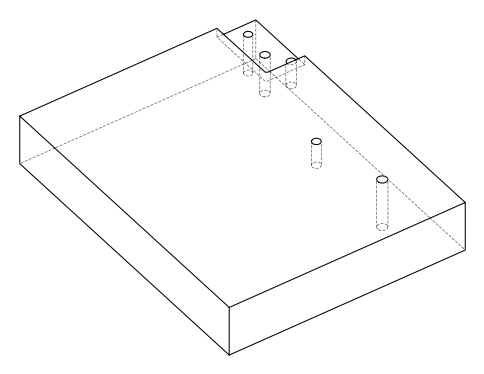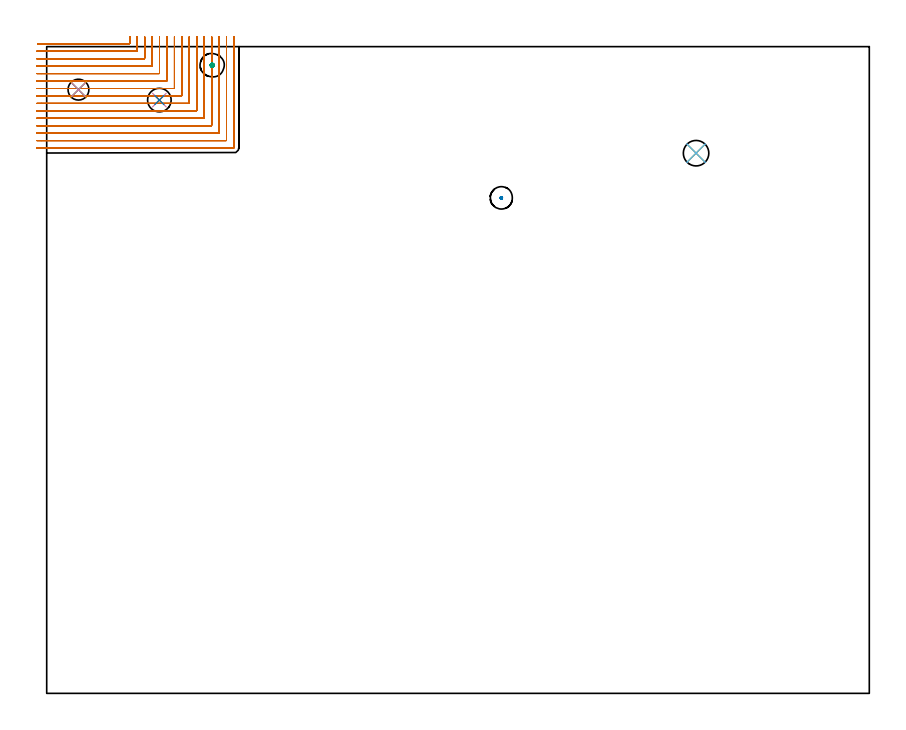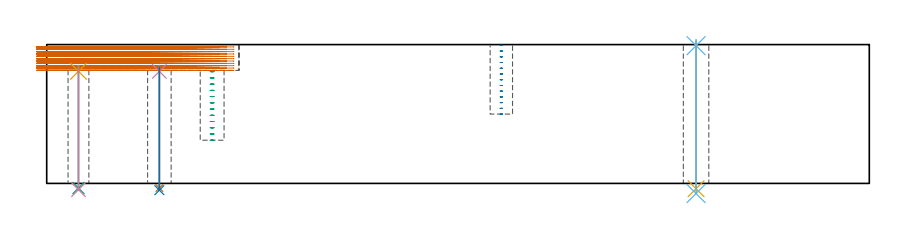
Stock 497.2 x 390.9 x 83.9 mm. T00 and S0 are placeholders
(PLAN: 12 operations, 8 tool changes, 47.8 min)
(1 MILL_CORNER_NOTCH_RECTANGULAR | CORNER_NOTCH_RECTANGULAR | NXT0201_008 | Follow Part, ap 1.5, ae 75% | 44.86 min | 116507 mm3)
(2 MILL_BLIND_HOLE_FROM_SOLID_MATERIAL | STEP1POCKET | UGT0201_130 | Spiral | 0.38 min | 6001 mm3)
(3 MILL_BLIND_HOLE_FROM_SOLID_MATERIAL_1 | STEP1POCKET_1 | UGT0201_130 | Spiral | 0.56 min | 6869 mm3)
(4 SPOT_DRILL | STEP1HOLE | NXT0321_9005460120000 | 0.03 min | 3 mm3)
(5 SPOT_DRILL_1 | STEP1HOLE_1 | NXT0321_9005460120000 | 0.03 min | 8 mm3)
(6 SPOT_DRILL_2 | STEP1HOLE_2 | NXT0321_9005460120000 | 0.03 min | 5 mm3)
(7 DRILL_THROUGH_HOLE_INTO_CENTER | STEP1HOLE | NXT0301_042 | 0.3 min | 2654 mm3)
(8 DRILL_TO_ENLARGE_THROUGH_HOLE | STEP1HOLE | NXT0301_105 | 0.3 min | 8185 mm3)
(9 DRILL_THROUGH_HOLE_INTO_CENTER_1 | STEP1HOLE_1 | NXT0301_042 | 0.3 min | 2660 mm3)
(10 DRILL_TO_ENLARGE_THROUGH_HOLE_1 | STEP1HOLE_1 | NXT0301_097 | 0.3 min | 5818 mm3)
(11 DRILL_THROUGH_HOLE_INTO_CENTER_2 | STEP1HOLE_2 | NXT0301_065 | 0.36 min | 5771 mm3)
(12 DRILL_TO_ENLARGE_THROUGH_HOLE_2 | STEP1HOLE_2 | UGT0301_284 | 0.37 min | 9806 mm3)
(TOOL NXT0201_008 | ENDMILL 6mm [2P460-0600-NA 1630] | D6 FL26 Z6)
(TOOL UGT0201_130 | Carbide End Mill 12.0 | D12 FL15 Z4)
(TOOL NXT0321_9005460120000 | NC Spot Drill, 142deg, 12mm, Carbide, Uncoated | D12 PA142 FL30 Z2)
(TOOL NXT0301_042 | Carbide Drill 7.1mm [860.1-0710-057A1-MM 2214] | D7.1 PA140 FL85 Z2)
(TOOL NXT0301_105 | Carbide Drill 14.25mm [860.1-1425-071A1-MM 2214] | D14.25 PA140 FL83 Z2)
(TOOL NXT0301_097 | Carbide Drill 12.6mm [860.1-1260-063A1-MM 2214] | D12.6 PA140 FL77 Z2)
(TOOL NXT0301_065 | Carbide Drill 9.4mm [860.1-0940-075A1-MM 2214] | D9.4 PA140 FL98 Z2)
(TOOL UGT0301_284 | Twist Drill 15.4 mm | D15.4 PA118 FL120 Z2)
(OP 1 MILL_CORNER_NOTCH_RECTANGULAR)
G17 G21 G94 G90
T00 M6
G54
G17 G0 G90 X-5.472 Y392.6 S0 M3
G43 Z93.9 H1
Z82.482
G94 G1 X-2.472 F250.
X49.905 F500.
G3 X50.2 Y392.895 R0.3
G1 Y393.9
Y396.9 F250.
G0 Z93.9
X-6. Y388.1
Z82.482
G1 X-3.
X54.405 F500.
G3 X54.7 Y388.395 R0.3
G1 Y393.9
Y396.9 F250.
G0 Z93.9
X-6. Y383.6
Z82.482
G1 X-3.
X58.905 F500.
G3 X59.2 Y383.895 R0.3
G1 Y393.9
Y396.9 F250.
G0 Z93.9
X-6. Y379.1
Z82.482
G1 X-3.
X63.404 F500.
G3 X63.7 Y379.396 R0.3
G1 Y393.9
Y396.9 F250.
G0 Z93.9
X-6. Y374.6
Z82.482
G1 X-3.
X67.904 F500.
G3 X68.2 Y374.896 R0.3
G1 Y393.9
Y396.9 F250.
G0 Z93.9
X-6. Y370.1
Z82.482
G1 X-3.
X72.404 F500.
G3 X72.7 Y370.396 R0.3
G1 Y393.9
Y396.9 F250.
G0 Z93.9
X-6. Y365.6
Z82.482
G1 X-3.
X76.904 F500.
G3 X77.2 Y365.896 R0.3
G1 Y393.9
Y396.9 F250.
G0 Z93.9
X-6. Y361.1
Z82.482
G1 X-3.
X81.404 F500.
G3 X81.7 Y361.396 R0.3
G1 Y393.9
Y396.9 F250.
G0 Z93.9
X-6. Y356.6
Z82.482
G1 X-3.
X85.904 F500.
G3 X86.2 Y356.896 R0.3
G1 Y393.9
Y396.9 F250.
G0 Z93.9
X-6. Y352.1
Z82.482
G1 X-3.
X90.403 F500.
G3 X90.7 Y352.397 R0.3
G1 Y393.9
Y396.9 F250.
G0 Z93.9
X-6. Y347.6
Z82.482
G1 X-3.
X94.903 F500.
G3 X95.2 Y347.897 R0.3
G1 Y393.9
Y396.9 F250.
G0 Z93.9
X-6. Y343.1
Z82.482
G1 X-3.
X99.403 F500.
G3 X99.7 Y343.397 R0.3
G1 Y393.9
Y396.9 F250.
G0 Z93.9
X-6. Y338.6
Z82.482
G1 X-3.
X103.903 F500.
G3 X104.2 Y338.897 R0.3
G1 Y393.9
Y396.9 F250.
G0 Z93.9
X-6. Y334.1
Z82.482
G1 X-3.
X108.403 F500.
G3 X108.7 Y334.397 R0.3
G1 Y393.9
Y396.9 F250.
G0 Z93.9
X-6. Y329.6
Z82.482
G1 X-3.
X112.903 F500.
G3 X113.2 Y329.897 R0.3
G1 Y393.9
Y396.9 F250.
G0 Z93.9
X-5.472 Y392.6
Z81.064
G1 X-2.472
X49.905 F500.
G3 X50.2 Y392.895 R0.3
G1 Y393.9
Y396.9 F250.
G0 Z93.9
X-6. Y388.1
Z81.064
G1 X-3.
X54.405 F500.
G3 X54.7 Y388.395 R0.3
G1 Y393.9
Y396.9 F250.
G0 Z93.9
X-6. Y383.6
Z81.064
G1 X-3.
X58.905 F500.
G3 X59.2 Y383.895 R0.3
G1 Y393.9
Y396.9 F250.
G0 Z93.9
X-6. Y379.1
Z81.064
G1 X-3.
X63.404 F500.
G3 X63.7 Y379.396 R0.3
G1 Y393.9
Y396.9 F250.
G0 Z93.9
X-6. Y374.6
Z81.064
G1 X-3.
X67.904 F500.
G3 X68.2 Y374.896 R0.3
G1 Y393.9
Y396.9 F250.
G0 Z93.9
X-6. Y370.1
Z81.064
G1 X-3.
X72.404 F500.
G3 X72.7 Y370.396 R0.3
G1 Y393.9
Y396.9 F250.
G0 Z93.9
X-6. Y365.6
Z81.064
G1 X-3.
X76.904 F500.
G3 X77.2 Y365.896 R0.3
G1 Y393.9
Y396.9 F250.
G0 Z93.9
X-6. Y361.1
Z81.064
G1 X-3.
X81.404 F500.
G3 X81.7 Y361.396 R0.3
G1 Y393.9
Y396.9 F250.
G0 Z93.9
X-6. Y356.6
Z81.064
G1 X-3.
X85.904 F500.
G3 X86.2 Y356.896 R0.3
G1 Y393.9
Y396.9 F250.
G0 Z93.9
X-6. Y352.1
Z81.064
G1 X-3.
X90.403 F500.
G3 X90.7 Y352.397 R0.3
G1 Y393.9
Y396.9 F250.
G0 Z93.9
X-6. Y347.6
Z81.064
G1 X-3.
X94.903 F500.
G3 X95.2 Y347.897 R0.3
G1 Y393.9
Y396.9 F250.
G0 Z93.9
X-6. Y343.1
Z81.064
G1 X-3.
X99.403 F500.
G3 X99.7 Y343.397 R0.3
G1 Y393.9
Y396.9 F250.
G0 Z93.9
X-6. Y338.6
Z81.064
G1 X-3.
X103.903 F500.
G3 X104.2 Y338.897 R0.3
G1 Y393.9
Y396.9 F250.
G0 Z93.9
X-6. Y334.1
Z81.064
G1 X-3.
X108.403 F500.
G3 X108.7 Y334.397 R0.3
G1 Y393.9
Y396.9 F250.
G0 Z93.9
X-6. Y329.6
Z81.064
G1 X-3.
X112.903 F500.
G3 X113.2 Y329.897 R0.3
G1 Y393.9
Y396.9 F250.
G0 Z93.9
X-5.472 Y392.6
Z79.645
G1 X-2.472
X49.905 F500.
G3 X50.2 Y392.895 R0.3
G1 Y393.9
Y396.9 F250.
G0 Z93.9
X-6. Y388.1
Z79.645
G1 X-3.
X54.405 F500.
G3 X54.7 Y388.395 R0.3
G1 Y393.9
Y396.9 F250.
G0 Z93.9
X-6. Y383.6
Z79.645
G1 X-3.
X58.905 F500.
G3 X59.2 Y383.895 R0.3
G1 Y393.9
Y396.9 F250.
G0 Z93.9
X-6. Y379.1
Z79.645
G1 X-3.
X63.404 F500.
G3 X63.7 Y379.396 R0.3
G1 Y393.9
Y396.9 F250.
G0 Z93.9
X-6. Y374.6
Z79.645
G1 X-3.
X67.904 F500.
G3 X68.2 Y374.896 R0.3
G1 Y393.9
Y396.9 F250.
G0 Z93.9
X-6. Y370.1
Z79.645
G1 X-3.
X72.404 F500.
G3 X72.7 Y370.396 R0.3
G1 Y393.9
Y396.9 F250.
G0 Z93.9
X-6. Y365.6
Z79.645
G1 X-3.
X76.904 F500.
G3 X77.2 Y365.896 R0.3
G1 Y393.9
Y396.9 F250.
G0 Z93.9
X-6. Y361.1
Z79.645
G1 X-3.
X81.404 F500.
G3 X81.7 Y361.396 R0.3
G1 Y393.9
Y396.9 F250.
G0 Z93.9
X-6. Y356.6
Z79.645
G1 X-3.
X85.904 F500.
G3 X86.2 Y356.896 R0.3
G1 Y393.9
Y396.9 F250.
G0 Z93.9
X-6. Y352.1
Z79.645
G1 X-3.
X90.403 F500.
G3 X90.7 Y352.397 R0.3
G1 Y393.9
Y396.9 F250.
G0 Z93.9
X-6. Y347.6
Z79.645
G1 X-3.
X94.903 F500.
G3 X95.2 Y347.897 R0.3
G1 Y393.9
Y396.9 F250.
G0 Z93.9
X-6. Y343.1
Z79.645
G1 X-3.
X99.403 F500.
G3 X99.7 Y343.397 R0.3
G1 Y393.9
Y396.9 F250.
G0 Z93.9
X-6. Y338.6
Z79.645
G1 X-3.
X103.903 F500.
G3 X104.2 Y338.897 R0.3
G1 Y393.9
Y396.9 F250.
G0 Z93.9
X-6. Y334.1
Z79.645
G1 X-3.
X108.403 F500.
G3 X108.7 Y334.397 R0.3
G1 Y393.9
Y396.9 F250.
G0 Z93.9
X-6. Y329.6
Z79.645
G1 X-3.
X112.903 F500.
G3 X113.2 Y329.897 R0.3
G1 Y393.9
Y396.9 F250.
G0 Z93.9
X-5.472 Y392.6
Z78.227
G1 X-2.472
X49.905 F500.
G3 X50.2 Y392.895 R0.3
G1 Y393.9
Y396.9 F250.
G0 Z93.9
X-6. Y388.1
Z78.227
G1 X-3.
X54.405 F500.
G3 X54.7 Y388.395 R0.3
G1 Y393.9
Y396.9 F250.
G0 Z93.9
X-6. Y383.6
Z78.227
G1 X-3.
X58.905 F500.
G3 X59.2 Y383.895 R0.3
G1 Y393.9
Y396.9 F250.
G0 Z93.9
X-6. Y379.1
Z78.227
G1 X-3.
X63.404 F500.
G3 X63.7 Y379.396 R0.3
G1 Y393.9
Y396.9 F250.
G0 Z93.9
X-6. Y374.6
Z78.227
G1 X-3.
X67.904 F500.
G3 X68.2 Y374.896 R0.3
G1 Y393.9
Y396.9 F250.
G0 Z93.9
X-6. Y370.1
Z78.227
G1 X-3.
X72.404 F500.
G3 X72.7 Y370.396 R0.3
G1 Y393.9
Y396.9 F250.
G0 Z93.9
X-6. Y365.6
Z78.227
G1 X-3.
X76.904 F500.
G3 X77.2 Y365.896 R0.3
G1 Y393.9
Y396.9 F250.
G0 Z93.9
X-6. Y361.1
Z78.227
G1 X-3.
X81.404 F500.
G3 X81.7 Y361.396 R0.3
G1 Y393.9
Y396.9 F250.
G0 Z93.9
X-6. Y356.6
Z78.227
G1 X-3.
X85.904 F500.
G3 X86.2 Y356.896 R0.3
G1 Y393.9
Y396.9 F250.
G0 Z93.9
X-6. Y352.1
Z78.227
G1 X-3.
X90.403 F500.
G3 X90.7 Y352.397 R0.3
G1 Y393.9
Y396.9 F250.
G0 Z93.9
X-6. Y347.6
Z78.227
G1 X-3.
X94.903 F500.
G3 X95.2 Y347.897 R0.3
G1 Y393.9
Y396.9 F250.
G0 Z93.9
X-6. Y343.1
Z78.227
G1 X-3.
X99.403 F500.
G3 X99.7 Y343.397 R0.3
G1 Y393.9
Y396.9 F250.
G0 Z93.9
X-6. Y338.6
Z78.227
G1 X-3.
X103.903 F500.
G3 X104.2 Y338.897 R0.3
G1 Y393.9
Y396.9 F250.
G0 Z93.9
X-6. Y334.1
Z78.227
G1 X-3.
X108.403 F500.
G3 X108.7 Y334.397 R0.3
G1 Y393.9
Y396.9 F250.
G0 Z93.9
X-6. Y329.6
Z78.227
G1 X-3.
X112.903 F500.
G3 X113.2 Y329.897 R0.3
G1 Y393.9
Y396.9 F250.
G0 Z93.9
X-5.472 Y392.6
Z76.809
G1 X-2.472
X49.905 F500.
G3 X50.2 Y392.895 R0.3
G1 Y393.9
Y396.9 F250.
G0 Z93.9
X-6. Y388.1
Z76.809
G1 X-3.
X54.405 F500.
G3 X54.7 Y388.395 R0.3
G1 Y393.9
Y396.9 F250.
G0 Z93.9
X-6. Y383.6
Z76.809
G1 X-3.
X58.905 F500.
G3 X59.2 Y383.895 R0.3
G1 Y393.9
Y396.9 F250.
G0 Z93.9
X-6. Y379.1
Z76.809
G1 X-3.
X63.404 F500.
G3 X63.7 Y379.396 R0.3
G1 Y393.9
Y396.9 F250.
G0 Z93.9
X-6. Y374.6
Z76.809
G1 X-3.
X67.904 F500.
G3 X68.2 Y374.896 R0.3
G1 Y393.9
Y396.9 F250.
G0 Z93.9
X-6. Y370.1
Z76.809
G1 X-3.
X72.404 F500.
G3 X72.7 Y370.396 R0.3
G1 Y393.9
Y396.9 F250.
G0 Z93.9
X-6. Y365.6
Z76.809
G1 X-3.
X76.904 F500.
G3 X77.2 Y365.896 R0.3
G1 Y393.9
Y396.9 F250.
G0 Z93.9
X-6. Y361.1
Z76.809
G1 X-3.
X81.404 F500.
G3 X81.7 Y361.396 R0.3
G1 Y393.9
Y396.9 F250.
G0 Z93.9
X-6. Y356.6
Z76.809
G1 X-3.
X85.904 F500.
G3 X86.2 Y356.896 R0.3
G1 Y393.9
Y396.9 F250.
G0 Z93.9
X-6. Y352.1
Z76.809
G1 X-3.
X90.403 F500.
G3 X90.7 Y352.397 R0.3
G1 Y393.9
Y396.9 F250.
G0 Z93.9
X-6. Y347.6
Z76.809
G1 X-3.
X94.903 F500.
G3 X95.2 Y347.897 R0.3
G1 Y393.9
Y396.9 F250.
G0 Z93.9
X-6. Y343.1
Z76.809
G1 X-3.
X99.403 F500.
G3 X99.7 Y343.397 R0.3
G1 Y393.9
Y396.9 F250.
G0 Z93.9
X-6. Y338.6
Z76.809
G1 X-3.
X103.903 F500.
G3 X104.2 Y338.897 R0.3
G1 Y393.9
Y396.9 F250.
G0 Z93.9
X-6. Y334.1
Z76.809
G1 X-3.
X108.403 F500.
G3 X108.7 Y334.397 R0.3
G1 Y393.9
Y396.9 F250.
G0 Z93.9
X-6. Y329.6
Z76.809
G1 X-3.
X112.903 F500.
G3 X113.2 Y329.897 R0.3
G1 Y393.9
Y396.9 F250.
G0 Z93.9
X-5.472 Y392.6
Z75.391
G1 X-2.472
X49.905 F500.
G3 X50.2 Y392.895 R0.3
G1 Y393.9
Y396.9 F250.
G0 Z93.9
X-6. Y388.1
Z75.391
G1 X-3.
X54.405 F500.
G3 X54.7 Y388.395 R0.3
G1 Y393.9
Y396.9 F250.
G0 Z93.9
X-6. Y383.6
Z75.391
G1 X-3.
X58.905 F500.
G3 X59.2 Y383.895 R0.3
G1 Y393.9
Y396.9 F250.
G0 Z93.9
X-6. Y379.1
Z75.391
G1 X-3.
X63.404 F500.
G3 X63.7 Y379.396 R0.3
G1 Y393.9
Y396.9 F250.
G0 Z93.9
X-6. Y374.6
Z75.391
G1 X-3.
X67.904 F500.
G3 X68.2 Y374.896 R0.3
G1 Y393.9
Y396.9 F250.
G0 Z93.9
X-6. Y370.1
Z75.391
G1 X-3.
X72.404 F500.
G3 X72.7 Y370.396 R0.3
G1 Y393.9
Y396.9 F250.
G0 Z93.9
X-6. Y365.6
Z75.391
G1 X-3.
X76.904 F500.
G3 X77.2 Y365.896 R0.3
G1 Y393.9
Y396.9 F250.
G0 Z93.9
X-6. Y361.1
Z75.391
G1 X-3.
X81.404 F500.
G3 X81.7 Y361.396 R0.3
G1 Y393.9
Y396.9 F250.
G0 Z93.9
X-6. Y356.6
Z75.391
G1 X-3.
X85.904 F500.
G3 X86.2 Y356.896 R0.3
G1 Y393.9
Y396.9 F250.
G0 Z93.9
X-6. Y352.1
Z75.391
G1 X-3.
X90.403 F500.
G3 X90.7 Y352.397 R0.3
G1 Y393.9
Y396.9 F250.
G0 Z93.9
X-6. Y347.6
Z75.391
G1 X-3.
X94.903 F500.
G3 X95.2 Y347.897 R0.3
G1 Y393.9
Y396.9 F250.
G0 Z93.9
X-6. Y343.1
Z75.391
G1 X-3.
X99.403 F500.
G3 X99.7 Y343.397 R0.3
G1 Y393.9
Y396.9 F250.
G0 Z93.9
X-6. Y338.6
Z75.391
G1 X-3.
X103.903 F500.
G3 X104.2 Y338.897 R0.3
G1 Y393.9
Y396.9 F250.
G0 Z93.9
X-6. Y334.1
Z75.391
G1 X-3.
X108.403 F500.
G3 X108.7 Y334.397 R0.3
G1 Y393.9
Y396.9 F250.
G0 Z93.9
X-6. Y329.6
Z75.391
G1 X-3.
X112.903 F500.
G3 X113.2 Y329.897 R0.3
G1 Y393.9
Y396.9 F250.
G0 Z93.9
X-5.472 Y392.6
Z73.973
G1 X-2.472
X49.905 F500.
G3 X50.2 Y392.895 R0.3
G1 Y393.9
Y396.9 F250.
G0 Z93.9
X-6. Y388.1
Z73.973
G1 X-3.
X54.405 F500.
G3 X54.7 Y388.395 R0.3
G1 Y393.9
Y396.9 F250.
G0 Z93.9
X-6. Y383.6
Z73.973
G1 X-3.
X58.905 F500.
G3 X59.2 Y383.895 R0.3
G1 Y393.9
Y396.9 F250.
G0 Z93.9
X-6. Y379.1
Z73.973
G1 X-3.
X63.404 F500.
G3 X63.7 Y379.396 R0.3
G1 Y393.9
Y396.9 F250.
G0 Z93.9
X-6. Y374.6
Z73.973
G1 X-3.
X67.904 F500.
G3 X68.2 Y374.896 R0.3
G1 Y393.9
Y396.9 F250.
G0 Z93.9
X-6. Y370.1
Z73.973
G1 X-3.
X72.404 F500.
G3 X72.7 Y370.396 R0.3
G1 Y393.9
Y396.9 F250.
G0 Z93.9
X-6. Y365.6
Z73.973
G1 X-3.
X76.904 F500.
G3 X77.2 Y365.896 R0.3
G1 Y393.9
Y396.9 F250.
G0 Z93.9
X-6. Y361.1
Z73.973
G1 X-3.
X81.404 F500.
G3 X81.7 Y361.396 R0.3
G1 Y393.9
Y396.9 F250.
G0 Z93.9
X-6. Y356.6
Z73.973
G1 X-3.
X85.904 F500.
G3 X86.2 Y356.896 R0.3
G1 Y393.9
Y396.9 F250.
G0 Z93.9
X-6. Y352.1
Z73.973
G1 X-3.
X90.403 F500.
G3 X90.7 Y352.397 R0.3
G1 Y393.9
Y396.9 F250.
G0 Z93.9
X-6. Y347.6
Z73.973
G1 X-3.
X94.903 F500.
G3 X95.2 Y347.897 R0.3
G1 Y393.9
Y396.9 F250.
G0 Z93.9
X-6. Y343.1
Z73.973
G1 X-3.
X99.403 F500.
G3 X99.7 Y343.397 R0.3
G1 Y393.9
Y396.9 F250.
G0 Z93.9
X-6. Y338.6
Z73.973
G1 X-3.
X103.903 F500.
G3 X104.2 Y338.897 R0.3
G1 Y393.9
Y396.9 F250.
G0 Z93.9
X-6. Y334.1
Z73.973
G1 X-3.
X108.403 F500.
G3 X108.7 Y334.397 R0.3
G1 Y393.9
Y396.9 F250.
G0 Z93.9
X-6. Y329.6
Z73.973
G1 X-3.
X112.903 F500.
G3 X113.2 Y329.897 R0.3
G1 Y393.9
Y396.9 F250.
G0 Z93.9
X-5.472 Y392.6
Z72.555
G1 X-2.472
X49.905 F500.
G3 X50.2 Y392.895 R0.3
G1 Y393.9
Y396.9 F250.
G0 Z93.9
X-6. Y388.1
Z72.555
G1 X-3.
X54.405 F500.
G3 X54.7 Y388.395 R0.3
G1 Y393.9
Y396.9 F250.
G0 Z93.9
X-6. Y383.6
Z72.555
G1 X-3.
X58.905 F500.
G3 X59.2 Y383.895 R0.3
G1 Y393.9
Y396.9 F250.
G0 Z93.9
X-6. Y379.1
Z72.555
G1 X-3.
X63.404 F500.
G3 X63.7 Y379.396 R0.3
G1 Y393.9
Y396.9 F250.
G0 Z93.9
X-6. Y374.6
Z72.555
G1 X-3.
X67.904 F500.
G3 X68.2 Y374.896 R0.3
G1 Y393.9
Y396.9 F250.
G0 Z93.9
X-6. Y370.1
Z72.555
G1 X-3.
X72.404 F500.
G3 X72.7 Y370.396 R0.3
G1 Y393.9
Y396.9 F250.
G0 Z93.9
X-6. Y365.6
Z72.555
G1 X-3.
X76.904 F500.
G3 X77.2 Y365.896 R0.3
G1 Y393.9
Y396.9 F250.
G0 Z93.9
X-6. Y361.1
Z72.555
G1 X-3.
X81.404 F500.
G3 X81.7 Y361.396 R0.3
G1 Y393.9
Y396.9 F250.
G0 Z93.9
X-6. Y356.6
Z72.555
G1 X-3.
X85.904 F500.
G3 X86.2 Y356.896 R0.3
G1 Y393.9
Y396.9 F250.
G0 Z93.9
X-6. Y352.1
Z72.555
G1 X-3.
X90.403 F500.
G3 X90.7 Y352.397 R0.3
G1 Y393.9
Y396.9 F250.
G0 Z93.9
X-6. Y347.6
Z72.555
G1 X-3.
X94.903 F500.
G3 X95.2 Y347.897 R0.3
G1 Y393.9
Y396.9 F250.
G0 Z93.9
X-6. Y343.1
Z72.555
G1 X-3.
X99.403 F500.
G3 X99.7 Y343.397 R0.3
G1 Y393.9
Y396.9 F250.
G0 Z93.9
X-6. Y338.6
Z72.555
G1 X-3.
X103.903 F500.
G3 X104.2 Y338.897 R0.3
G1 Y393.9
Y396.9 F250.
G0 Z93.9
X-6. Y334.1
Z72.555
G1 X-3.
X108.403 F500.
G3 X108.7 Y334.397 R0.3
G1 Y393.9
Y396.9 F250.
G0 Z93.9
X-6. Y329.6
Z72.555
G1 X-3.
X112.903 F500.
G3 X113.2 Y329.897 R0.3
G1 Y393.9
Y396.9 F250.
G0 Z93.9
X-5.472 Y392.6
Z71.136
G1 X-2.472
X49.905 F500.
G3 X50.2 Y392.895 R0.3
G1 Y393.9
Y396.9 F250.
G0 Z93.9
X-6. Y388.1
Z71.136
G1 X-3.
X54.405 F500.
G3 X54.7 Y388.395 R0.3
G1 Y393.9
Y396.9 F250.
G0 Z93.9
X-6. Y383.6
Z71.136
G1 X-3.
X58.905 F500.
G3 X59.2 Y383.895 R0.3
G1 Y393.9
Y396.9 F250.
G0 Z93.9
X-6. Y379.1
Z71.136
G1 X-3.
X63.404 F500.
G3 X63.7 Y379.396 R0.3
G1 Y393.9
Y396.9 F250.
G0 Z93.9
X-6. Y374.6
Z71.136
G1 X-3.
X67.904 F500.
G3 X68.2 Y374.896 R0.3
G1 Y393.9
Y396.9 F250.
G0 Z93.9
X-6. Y370.1
Z71.136
G1 X-3.
X72.404 F500.
G3 X72.7 Y370.396 R0.3
G1 Y393.9
Y396.9 F250.
G0 Z93.9
X-6. Y365.6
Z71.136
G1 X-3.
X76.904 F500.
G3 X77.2 Y365.896 R0.3
G1 Y393.9
Y396.9 F250.
G0 Z93.9
X-6. Y361.1
Z71.136
G1 X-3.
X81.404 F500.
G3 X81.7 Y361.396 R0.3
G1 Y393.9
Y396.9 F250.
G0 Z93.9
X-6. Y356.6
Z71.136
G1 X-3.
X85.904 F500.
G3 X86.2 Y356.896 R0.3
G1 Y393.9
Y396.9 F250.
G0 Z93.9
X-6. Y352.1
Z71.136
G1 X-3.
X90.403 F500.
G3 X90.7 Y352.397 R0.3
G1 Y393.9
Y396.9 F250.
G0 Z93.9
X-6. Y347.6
Z71.136
G1 X-3.
X94.903 F500.
G3 X95.2 Y347.897 R0.3
G1 Y393.9
Y396.9 F250.
G0 Z93.9
X-6. Y343.1
Z71.136
G1 X-3.
X99.403 F500.
G3 X99.7 Y343.397 R0.3
G1 Y393.9
Y396.9 F250.
G0 Z93.9
X-6. Y338.6
Z71.136
G1 X-3.
X103.903 F500.
G3 X104.2 Y338.897 R0.3
G1 Y393.9
Y396.9 F250.
G0 Z93.9
X-6. Y334.1
Z71.136
G1 X-3.
X108.403 F500.
G3 X108.7 Y334.397 R0.3
G1 Y393.9
Y396.9 F250.
G0 Z93.9
X-6. Y329.6
Z71.136
G1 X-3.
X112.903 F500.
G3 X113.2 Y329.897 R0.3
G1 Y393.9
Y396.9 F250.
G0 Z93.9
X-5.472 Y392.6
Z69.718
G1 X-2.472
X49.905 F500.
G3 X50.2 Y392.895 R0.3
G1 Y393.9
Y396.9 F250.
G0 Z93.9
X-6. Y388.1
Z69.718
G1 X-3.
X54.405 F500.
G3 X54.7 Y388.395 R0.3
G1 Y393.9
Y396.9 F250.
G0 Z93.9
X-6. Y383.6
Z69.718
G1 X-3.
X58.905 F500.
G3 X59.2 Y383.895 R0.3
G1 Y393.9
Y396.9 F250.
G0 Z93.9
X-6. Y379.1
Z69.718
G1 X-3.
X63.404 F500.
G3 X63.7 Y379.396 R0.3
G1 Y393.9
Y396.9 F250.
G0 Z93.9
X-6. Y374.6
Z69.718
G1 X-3.
X67.904 F500.
G3 X68.2 Y374.896 R0.3
G1 Y393.9
Y396.9 F250.
G0 Z93.9
X-6. Y370.1
Z69.718
G1 X-3.
X72.404 F500.
G3 X72.7 Y370.396 R0.3
G1 Y393.9
Y396.9 F250.
G0 Z93.9
X-6. Y365.6
Z69.718
G1 X-3.
X76.904 F500.
G3 X77.2 Y365.896 R0.3
G1 Y393.9
Y396.9 F250.
G0 Z93.9
X-6. Y361.1
Z69.718
G1 X-3.
X81.404 F500.
G3 X81.7 Y361.396 R0.3
G1 Y393.9
Y396.9 F250.
G0 Z93.9
X-6. Y356.6
Z69.718
G1 X-3.
X85.904 F500.
G3 X86.2 Y356.896 R0.3
G1 Y393.9
Y396.9 F250.
G0 Z93.9
X-6. Y352.1
Z69.718
G1 X-3.
X90.403 F500.
G3 X90.7 Y352.397 R0.3
G1 Y393.9
Y396.9 F250.
G0 Z93.9
X-6. Y347.6
Z69.718
G1 X-3.
X94.903 F500.
G3 X95.2 Y347.897 R0.3
G1 Y393.9
Y396.9 F250.
G0 Z93.9
X-6. Y343.1
Z69.718
G1 X-3.
X99.403 F500.
G3 X99.7 Y343.397 R0.3
G1 Y393.9
Y396.9 F250.
G0 Z93.9
X-6. Y338.6
Z69.718
G1 X-3.
X103.903 F500.
G3 X104.2 Y338.897 R0.3
G1 Y393.9
Y396.9 F250.
G0 Z93.9
X-6. Y334.1
Z69.718
G1 X-3.
X108.403 F500.
G3 X108.7 Y334.397 R0.3
G1 Y393.9
Y396.9 F250.
G0 Z93.9
X-6. Y329.6
Z69.718
G1 X-3.
X112.903 F500.
G3 X113.2 Y329.897 R0.3
G1 Y393.9
Y396.9 F250.
G0 Z93.9
X-5.472 Y392.6
Z68.3
G1 X-2.472
X49.905 F500.
G3 X50.2 Y392.895 R0.3
G1 Y393.9
Y396.9 F250.
G0 Z93.9
X-6. Y388.1
Z68.3
G1 X-3.
X54.405 F500.
G3 X54.7 Y388.395 R0.3
G1 Y393.9
Y396.9 F250.
G0 Z93.9
X-6. Y383.6
Z68.3
G1 X-3.
X58.905 F500.
G3 X59.2 Y383.895 R0.3
G1 Y393.9
Y396.9 F250.
G0 Z93.9
X-6. Y379.1
Z68.3
G1 X-3.
X63.404 F500.
G3 X63.7 Y379.396 R0.3
G1 Y393.9
Y396.9 F250.
G0 Z93.9
X-6. Y374.6
Z68.3
G1 X-3.
X67.904 F500.
G3 X68.2 Y374.896 R0.3
G1 Y393.9
Y396.9 F250.
G0 Z93.9
X-6. Y370.1
Z68.3
G1 X-3.
X72.404 F500.
G3 X72.7 Y370.396 R0.3
G1 Y393.9
Y396.9 F250.
G0 Z93.9
X-6. Y365.6
Z68.3
G1 X-3.
X76.904 F500.
G3 X77.2 Y365.896 R0.3
G1 Y393.9
Y396.9 F250.
G0 Z93.9
X-6. Y361.1
Z68.3
G1 X-3.
X81.404 F500.
G3 X81.7 Y361.396 R0.3
G1 Y393.9
Y396.9 F250.
G0 Z93.9
X-6. Y356.6
Z68.3
G1 X-3.
X85.904 F500.
G3 X86.2 Y356.896 R0.3
G1 Y393.9
Y396.9 F250.
G0 Z93.9
X-6. Y352.1
Z68.3
G1 X-3.
X90.403 F500.
G3 X90.7 Y352.397 R0.3
G1 Y393.9
Y396.9 F250.
G0 Z93.9
X-6. Y347.6
Z68.3
G1 X-3.
X94.903 F500.
G3 X95.2 Y347.897 R0.3
G1 Y393.9
Y396.9 F250.
G0 Z93.9
X-6. Y343.1
Z68.3
G1 X-3.
X99.403 F500.
G3 X99.7 Y343.397 R0.3
G1 Y393.9
Y396.9 F250.
G0 Z93.9
X-6. Y338.6
Z68.3
G1 X-3.
X103.903 F500.
G3 X104.2 Y338.897 R0.3
G1 Y393.9
Y396.9 F250.
G0 Z93.9
X-6. Y334.1
Z68.3
G1 X-3.
X108.403 F500.
G3 X108.7 Y334.397 R0.3
G1 Y393.9
Y396.9 F250.
G0 Z93.9
X-6. Y329.6
Z68.3
G1 X-3.
X112.903 F500.
G3 X113.2 Y329.897 R0.3
G1 Y393.9
Y396.9 F250.
G0 Z93.9
M5
M2
(OP 2 MILL_BLIND_HOLE_FROM_SOLID_MATERIAL)
G17 G21 G94 G90
T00 M6
G54
G17 G0 G90 X274.8 Y299.5 S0 M3
G43 Z93.9 H0
Z83.438
G94 G3 X275.175 Y299.875 R0.375 F250.
X274.8 Y300.25 R0.375
X274.05 Y299.5 R0.75
X274.8 Y300.25 R-0.75
X274.425 Y299.875 R0.375
X274.8 Y299.5 R0.375
G0 Z79.977
G3 X275.175 Y299.875 R0.375
X274.8 Y300.25 R0.375
X274.05 Y299.5 R0.75
X274.8 Y300.25 R-0.75
X274.425 Y299.875 R0.375
X274.8 Y299.5 R0.375
G0 Z76.515
G3 X275.175 Y299.875 R0.375
X274.8 Y300.25 R0.375
X274.05 Y299.5 R0.75
X274.8 Y300.25 R-0.75
X274.425 Y299.875 R0.375
X274.8 Y299.5 R0.375
G0 Z73.054
G3 X275.175 Y299.875 R0.375
X274.8 Y300.25 R0.375
X274.05 Y299.5 R0.75
X274.8 Y300.25 R-0.75
X274.425 Y299.875 R0.375
X274.8 Y299.5 R0.375
G0 Z69.592
G3 X275.175 Y299.875 R0.375
X274.8 Y300.25 R0.375
X274.05 Y299.5 R0.75
X274.8 Y300.25 R-0.75
X274.425 Y299.875 R0.375
X274.8 Y299.5 R0.375
G0 Z66.131
G3 X275.175 Y299.875 R0.375
X274.8 Y300.25 R0.375
X274.05 Y299.5 R0.75
X274.8 Y300.25 R-0.75
X274.425 Y299.875 R0.375
X274.8 Y299.5 R0.375
G0 Z62.669
G3 X275.175 Y299.875 R0.375
X274.8 Y300.25 R0.375
X274.05 Y299.5 R0.75
X274.8 Y300.25 R-0.75
X274.425 Y299.875 R0.375
X274.8 Y299.5 R0.375
G0 Z59.208
G3 X275.175 Y299.875 R0.375
X274.8 Y300.25 R0.375
X274.05 Y299.5 R0.75
X274.8 Y300.25 R-0.75
X274.425 Y299.875 R0.375
X274.8 Y299.5 R0.375
G0 Z55.746
G3 X275.175 Y299.875 R0.375
X274.8 Y300.25 R0.375
X274.05 Y299.5 R0.75
X274.8 Y300.25 R-0.75
X274.425 Y299.875 R0.375
X274.8 Y299.5 R0.375
G0 Z52.285
G3 X275.175 Y299.875 R0.375
X274.8 Y300.25 R0.375
X274.05 Y299.5 R0.75
X274.8 Y300.25 R-0.75
X274.425 Y299.875 R0.375
X274.8 Y299.5 R0.375
G0 Z48.823
G3 X275.175 Y299.875 R0.375
X274.8 Y300.25 R0.375
X274.05 Y299.5 R0.75
X274.8 Y300.25 R-0.75
X274.425 Y299.875 R0.375
X274.8 Y299.5 R0.375
G0 Z45.362
G3 X275.175 Y299.875 R0.375
X274.8 Y300.25 R0.375
X274.05 Y299.5 R0.75
X274.8 Y300.25 R-0.75
X274.425 Y299.875 R0.375
X274.8 Y299.5 R0.375
G0 Z41.9
G3 X275.175 Y299.875 R0.375
X274.8 Y300.25 R0.375
X274.05 Y299.5 R0.75
X274.8 Y300.25 R-0.75
X274.425 Y299.875 R0.375
X274.8 Y299.5 R0.375
G0 Z93.9
M5
M2
(OP 3 MILL_BLIND_HOLE_FROM_SOLID_MATERIAL_1)
G17 G21 G94 G90
T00 M6
G54
G17 G0 G90 X100. Y379.7 S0 M3
G43 Z93.9 H0
Z67.533
G94 G3 X100.6 Y380.3 R0.6 F250.
X100. Y380.9 R0.6
X98.8 Y379.7 R1.2
X100. Y380.9 R-1.2
X99.4 Y380.3 R0.6
X100. Y379.7 R0.6
G0 Z63.767
G3 X100.6 Y380.3 R0.6
X100. Y380.9 R0.6
X98.8 Y379.7 R1.2
X100. Y380.9 R-1.2
X99.4 Y380.3 R0.6
X100. Y379.7 R0.6
G0 Z60.
G3 X100.6 Y380.3 R0.6
X100. Y380.9 R0.6
X98.8 Y379.7 R1.2
X100. Y380.9 R-1.2
X99.4 Y380.3 R0.6
X100. Y379.7 R0.6
G0 Z56.233
G3 X100.6 Y380.3 R0.6
X100. Y380.9 R0.6
X98.8 Y379.7 R1.2
X100. Y380.9 R-1.2
X99.4 Y380.3 R0.6
X100. Y379.7 R0.6
G0 Z52.467
G3 X100.6 Y380.3 R0.6
X100. Y380.9 R0.6
X98.8 Y379.7 R1.2
X100. Y380.9 R-1.2
X99.4 Y380.3 R0.6
X100. Y379.7 R0.6
G0 Z48.7
G3 X100.6 Y380.3 R0.6
X100. Y380.9 R0.6
X98.8 Y379.7 R1.2
X100. Y380.9 R-1.2
X99.4 Y380.3 R0.6
X100. Y379.7 R0.6
G0 Z44.933
G3 X100.6 Y380.3 R0.6
X100. Y380.9 R0.6
X98.8 Y379.7 R1.2
X100. Y380.9 R-1.2
X99.4 Y380.3 R0.6
X100. Y379.7 R0.6
G0 Z41.167
G3 X100.6 Y380.3 R0.6
X100. Y380.9 R0.6
X98.8 Y379.7 R1.2
X100. Y380.9 R-1.2
X99.4 Y380.3 R0.6
X100. Y379.7 R0.6
G0 Z37.4
G3 X100.6 Y380.3 R0.6
X100. Y380.9 R0.6
X98.8 Y379.7 R1.2
X100. Y380.9 R-1.2
X99.4 Y380.3 R0.6
X100. Y379.7 R0.6
G0 Z33.633
G3 X100.6 Y380.3 R0.6
X100. Y380.9 R0.6
X98.8 Y379.7 R1.2
X100. Y380.9 R-1.2
X99.4 Y380.3 R0.6
X100. Y379.7 R0.6
G0 Z29.867
G3 X100.6 Y380.3 R0.6
X100. Y380.9 R0.6
X98.8 Y379.7 R1.2
X100. Y380.9 R-1.2
X99.4 Y380.3 R0.6
X100. Y379.7 R0.6
G0 Z26.1
G3 X100.6 Y380.3 R0.6
X100. Y380.9 R0.6
X98.8 Y379.7 R1.2
X100. Y380.9 R-1.2
X99.4 Y380.3 R0.6
X100. Y379.7 R0.6
G0 Z93.9
M5
M2
(OP 4 SPOT_DRILL)
G17 G21 G94 G90
T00 M6
G54
G17 G0 G90 X68.1 Y358.6 S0 M3
G43 Z93.9 H0
G94 G81 G98 Z67.685 F250. R71.3
G80
M5
M2
(OP 5 SPOT_DRILL_1)
G17 G21 G94 G90
T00 M6
G54
G17 G0 G90 X19.2 Y364.9 S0 M3
G43 Z93.9 H0
G94 G81 G98 Z67.749 F250. R71.3
G80
M5
M2
(OP 6 SPOT_DRILL_2)
G17 G21 G94 G90
T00 M6
G54
G17 G0 G90 X392.5 Y326.5 S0 M3
G43 Z93.9 H0
G94 G81 G98 Z83.237 F250. R86.9
G80
M5
M2
(OP 7 DRILL_THROUGH_HOLE_INTO_CENTER)
G17 G21 G94 G90
T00 M6
G54
G17 G0 G90 X68.1 Y358.6 S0 M3
G43 Z93.9 H1
G94 G73 G98 Z-2.792 F250. Q6.463 R70.3
G80
M5
M2
(OP 8 DRILL_TO_ENLARGE_THROUGH_HOLE)
G17 G21 G94 G90
T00 M6
G54
G17 G0 G90 X68.1 Y358.6 S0 M3
G43 Z93.9 H1
G94 G73 G98 Z-4.093 F250. Q12.066 R70.3
G80
M5
M2
(OP 9 DRILL_THROUGH_HOLE_INTO_CENTER_1)
G17 G21 G94 G90
T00 M6
G54
G17 G0 G90 X19.2 Y364.9 S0 M3
G43 Z93.9 H1
G94 G73 G98 Z-2.792 F250. Q6.463 R70.3
G80
M5
M2
(OP 10 DRILL_TO_ENLARGE_THROUGH_HOLE_1)
G17 G21 G94 G90
T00 M6
G54
G17 G0 G90 X19.2 Y364.9 S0 M3
G43 Z93.9 H1
G94 G73 G98 Z-3.793 F250. Q12.016 R70.3
G80
M5
M2
(OP 11 DRILL_THROUGH_HOLE_INTO_CENTER_2)
G17 G21 G94 G90
T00 M6
G54
G17 G0 G90 X392.5 Y326.5 S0 M3
G43 Z93.9 H1
G94 G73 G98 Z-3.211 F250. Q8.711 R85.9
G80
M5
M2
(OP 12 DRILL_TO_ENLARGE_THROUGH_HOLE_2)
G17 G21 G94 G90
T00 M6
G54
G17 G0 G90 X392.5 Y326.5 S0 M3
G43 Z93.9 H0
G94 G73 G98 Z-6.127 F250. Q15.004 R85.9
G80
M5
M2
